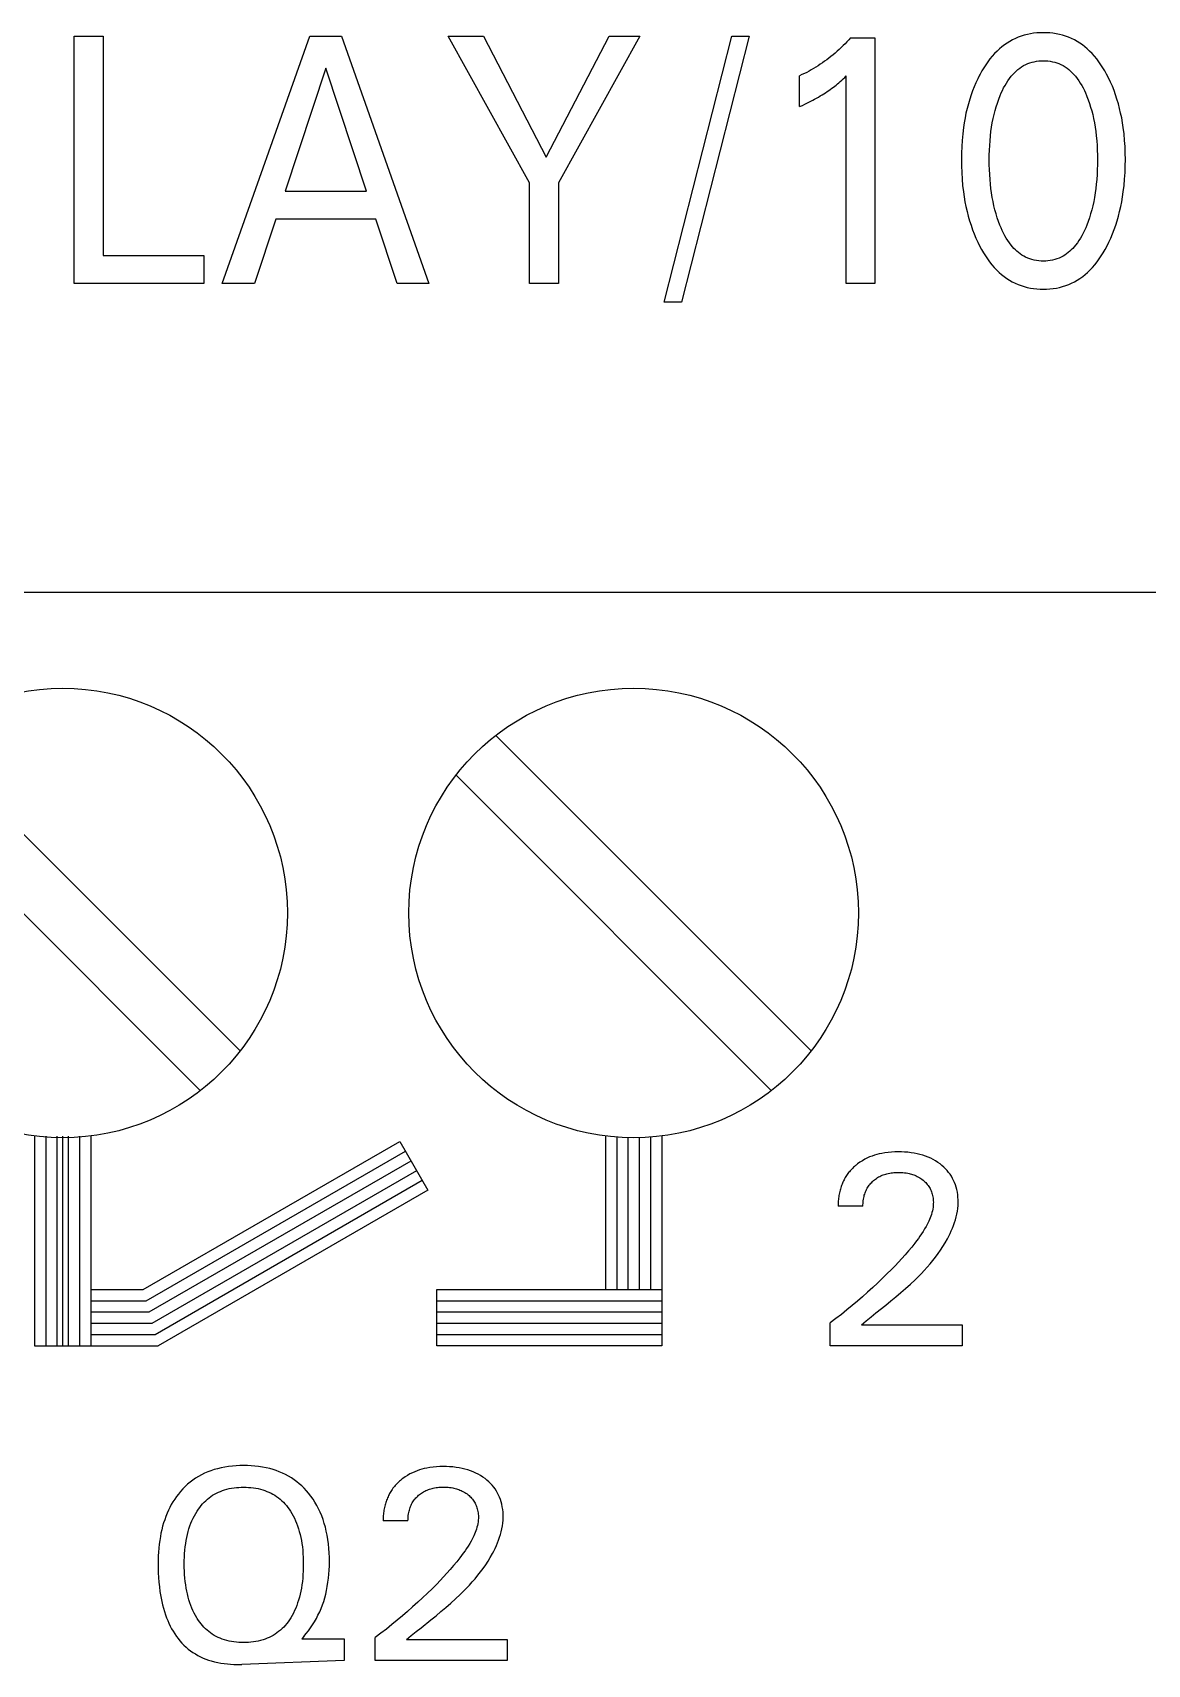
# Model space of a CAD drawing. Extents: x 0 to 420, y 0 to 297.
# Drawn here: x 162.12 to 172.04, y 165.14 to 179.66 of the extents above; entities that cross this region are included whole.
import ezdxf

# ---------------------------------------------------------------- set-up
doc = ezdxf.new("R2010")
doc.units = 0
doc.header["$LTSCALE"] = 23.1
doc.layers.add('10000_FRONT', color=7, linetype='CONTINUOUS')

msp = doc.modelspace()

# ---------------------------------------------------------------- linework, layer by layer
at = {"layer": '10000_FRONT', "color": 7, "linetype": 'CONTINUOUS'}
for p, q in [((162.491, 177.423), (162.491, 179.623)), ((162.491, 179.623), (162.75, 179.623)), ((162.75, 179.623), (162.75, 177.672)), ((163.809, 177.423), (164.586, 179.623)), ((164.586, 179.623), (164.87, 179.623)), ((164.87, 179.623), (165.646, 177.423)), ((166.542, 178.318), (165.817, 179.623)), ((165.817, 179.623), (166.133, 179.623)), ((166.133, 179.623), (166.69, 178.548)), ((166.69, 178.548), (167.25, 179.623)), ((167.524, 179.623), (166.801, 178.319)), ((167.25, 179.623), (167.524, 179.623)), ((167.741, 177.257), (168.343, 179.623)), ((168.496, 179.623), (167.894, 177.257)), ((168.343, 179.623), (168.496, 179.623)), ((169.382, 179.592), (169.365, 179.574)), ((169.398, 179.61), (169.382, 179.592)), ((169.398, 179.61), (169.613, 179.61)), ((169.613, 179.61), (169.613, 177.423)), ((170.838, 179.591), (170.814, 179.577)), ((170.864, 179.603), (170.838, 179.591)), ((170.889, 179.615), (170.864, 179.603)), ((170.916, 179.624), (170.889, 179.615)), ((170.943, 179.633), (170.916, 179.624)), ((170.971, 179.64), (170.943, 179.633)), ((170.999, 179.646), (170.971, 179.64)), ((171.027, 179.65), (170.999, 179.646)), ((171.056, 179.653), (171.027, 179.65)), ((171.085, 179.655), (171.056, 179.653)), ((171.113, 179.655), (171.085, 179.655)), ((171.142, 179.655), (171.113, 179.655)), ((171.171, 179.653), (171.142, 179.655)), ((171.199, 179.65), (171.171, 179.653)), ((171.228, 179.646), (171.199, 179.65)), ((171.256, 179.64), (171.228, 179.646)), ((171.284, 179.633), (171.256, 179.64)), ((171.311, 179.624), (171.284, 179.633)), ((171.338, 179.615), (171.311, 179.624)), ((171.364, 179.603), (171.338, 179.615)), ((171.389, 179.591), (171.364, 179.603)), ((171.413, 179.577), (171.389, 179.591)), ((169.223, 179.443), (169.205, 179.429)), ((169.242, 179.458), (169.223, 179.443)), ((169.26, 179.474), (169.242, 179.458)), ((169.278, 179.49), (169.26, 179.474)), ((169.296, 179.506), (169.278, 179.49)), ((169.314, 179.523), (169.296, 179.506)), ((169.331, 179.54), (169.314, 179.523)), ((169.349, 179.557), (169.331, 179.54)), ((169.365, 179.574), (169.349, 179.557)), ((170.658, 179.446), (170.638, 179.421)), ((170.68, 179.469), (170.658, 179.446)), ((170.702, 179.492), (170.68, 179.469)), ((170.723, 179.511), (170.702, 179.492)), ((170.744, 179.529), (170.723, 179.511)), ((170.767, 179.546), (170.744, 179.529)), ((170.79, 179.562), (170.767, 179.546)), ((170.814, 179.577), (170.79, 179.562)), ((171.437, 179.562), (171.413, 179.577)), ((171.46, 179.546), (171.437, 179.562)), ((171.483, 179.529), (171.46, 179.546)), ((171.504, 179.511), (171.483, 179.529)), ((171.525, 179.492), (171.504, 179.511)), ((171.547, 179.469), (171.525, 179.492)), ((171.569, 179.446), (171.547, 179.469)), ((171.589, 179.421), (171.569, 179.446)), ((164.729, 179.339), (164.367, 178.246)), ((165.093, 178.246), (164.729, 179.339)), ((169.008, 179.302), (168.987, 179.292)), ((169.029, 179.313), (169.008, 179.302)), ((169.049, 179.325), (169.029, 179.313)), ((169.069, 179.336), (169.049, 179.325)), ((169.089, 179.348), (169.069, 179.336)), ((169.109, 179.361), (169.089, 179.348)), ((169.128, 179.374), (169.109, 179.361)), ((169.148, 179.387), (169.128, 179.374)), ((169.167, 179.401), (169.148, 179.387)), ((169.186, 179.414), (169.167, 179.401)), ((169.205, 179.429), (169.186, 179.414)), ((170.567, 179.315), (170.551, 179.287)), ((170.583, 179.343), (170.567, 179.315)), ((170.601, 179.369), (170.583, 179.343)), ((170.619, 179.396), (170.601, 179.369)), ((170.638, 179.421), (170.619, 179.396)), ((170.842, 179.284), (170.856, 179.299)), ((170.856, 179.299), (170.871, 179.313)), ((170.871, 179.313), (170.887, 179.327)), ((170.887, 179.327), (170.903, 179.339)), ((170.903, 179.339), (170.92, 179.351)), ((170.92, 179.351), (170.938, 179.362)), ((170.938, 179.362), (170.956, 179.371)), ((170.956, 179.371), (170.975, 179.38)), ((170.975, 179.38), (170.993, 179.387)), ((170.993, 179.387), (171.013, 179.393)), ((171.013, 179.393), (171.032, 179.397)), ((171.032, 179.397), (171.052, 179.401)), ((171.052, 179.401), (171.073, 179.404)), ((171.073, 179.404), (171.093, 179.405)), ((171.093, 179.405), (171.113, 179.406)), ((171.113, 179.406), (171.134, 179.405)), ((171.134, 179.405), (171.154, 179.404)), ((171.154, 179.404), (171.174, 179.401)), ((171.174, 179.401), (171.194, 179.397)), ((171.194, 179.397), (171.214, 179.393)), ((171.214, 179.393), (171.233, 179.387)), ((171.233, 179.387), (171.252, 179.38)), ((171.252, 179.38), (171.27, 179.371)), ((171.27, 179.371), (171.289, 179.362)), ((171.289, 179.362), (171.306, 179.351)), ((171.306, 179.351), (171.324, 179.339)), ((171.324, 179.339), (171.34, 179.327)), ((171.34, 179.327), (171.356, 179.313)), ((171.356, 179.313), (171.371, 179.299)), ((171.371, 179.299), (171.385, 179.284)), ((171.608, 179.396), (171.589, 179.421)), ((171.626, 179.369), (171.608, 179.396)), ((171.643, 179.343), (171.626, 179.369)), ((171.66, 179.315), (171.643, 179.343)), ((171.675, 179.287), (171.66, 179.315)), ((168.966, 179.282), (168.945, 179.272)), ((168.945, 178.997), (168.945, 179.272)), ((168.987, 179.292), (168.966, 179.282)), ((169.204, 179.14), (169.218, 179.15)), ((169.218, 179.15), (169.232, 179.16)), ((169.232, 179.16), (169.245, 179.171)), ((169.245, 179.171), (169.257, 179.18)), ((169.257, 179.18), (169.269, 179.189)), ((169.269, 179.189), (169.281, 179.199)), ((169.281, 179.199), (169.294, 179.21)), ((169.294, 179.21), (169.306, 179.221)), ((169.306, 179.221), (169.319, 179.232)), ((169.319, 179.232), (169.332, 179.245)), ((169.332, 179.245), (169.346, 179.257)), ((169.346, 179.257), (169.359, 179.27)), ((169.359, 177.423), (169.359, 179.27)), ((170.498, 179.173), (170.483, 179.137)), ((170.513, 179.209), (170.498, 179.173)), ((170.529, 179.244), (170.513, 179.209)), ((170.546, 179.278), (170.529, 179.244)), ((170.551, 179.287), (170.546, 179.278)), ((170.749, 179.141), (170.76, 179.164)), ((170.76, 179.164), (170.772, 179.186)), ((170.772, 179.186), (170.784, 179.207)), ((170.784, 179.207), (170.798, 179.228)), ((170.798, 179.228), (170.812, 179.248)), ((170.812, 179.248), (170.828, 179.268)), ((170.828, 179.268), (170.842, 179.284)), ((171.385, 179.284), (171.399, 179.268)), ((171.399, 179.268), (171.414, 179.248)), ((171.414, 179.248), (171.429, 179.228)), ((171.429, 179.228), (171.442, 179.207)), ((171.442, 179.207), (171.455, 179.186)), ((171.455, 179.186), (171.467, 179.164)), ((171.467, 179.164), (171.478, 179.141)), ((171.694, 179.252), (171.675, 179.287)), ((171.711, 179.215), (171.694, 179.252)), ((171.727, 179.178), (171.711, 179.215)), ((171.742, 179.141), (171.727, 179.178)), ((168.945, 178.997), (168.969, 179.008)), ((168.969, 179.008), (168.992, 179.019)), ((168.992, 179.019), (169.015, 179.031)), ((169.015, 179.031), (169.038, 179.042)), ((169.038, 179.042), (169.061, 179.054)), ((169.061, 179.054), (169.078, 179.063)), ((169.078, 179.063), (169.095, 179.072)), ((169.095, 179.072), (169.112, 179.082)), ((169.112, 179.082), (169.129, 179.092)), ((169.129, 179.092), (169.145, 179.102)), ((169.145, 179.102), (169.161, 179.112)), ((169.161, 179.112), (169.176, 179.121)), ((169.176, 179.121), (169.19, 179.131)), ((169.19, 179.131), (169.204, 179.14)), ((170.446, 179.023), (170.435, 178.981)), ((170.458, 179.064), (170.446, 179.023)), ((170.47, 179.101), (170.458, 179.064)), ((170.483, 179.137), (170.47, 179.101)), ((170.693, 178.996), (170.704, 179.029)), ((170.704, 179.029), (170.716, 179.063)), ((170.716, 179.063), (170.728, 179.096)), ((170.728, 179.096), (170.738, 179.119)), ((170.738, 179.119), (170.749, 179.141)), ((171.478, 179.141), (171.488, 179.119)), ((171.488, 179.119), (171.498, 179.096)), ((171.498, 179.096), (171.501, 179.088)), ((171.501, 179.088), (171.513, 179.057)), ((171.513, 179.057), (171.524, 179.025)), ((171.524, 179.025), (171.534, 178.993)), ((171.756, 179.103), (171.742, 179.141)), ((171.768, 179.064), (171.756, 179.103)), ((171.781, 179.023), (171.768, 179.064)), ((171.792, 178.981), (171.781, 179.023)), ((170.417, 178.896), (170.409, 178.854)), ((170.425, 178.939), (170.417, 178.896)), ((170.435, 178.981), (170.425, 178.939)), ((170.659, 178.852), (170.666, 178.89)), ((170.666, 178.89), (170.675, 178.927)), ((170.675, 178.927), (170.684, 178.962)), ((170.684, 178.962), (170.693, 178.996)), ((171.534, 178.993), (171.544, 178.96)), ((171.544, 178.96), (171.552, 178.927)), ((171.552, 178.927), (171.56, 178.89)), ((171.56, 178.89), (171.568, 178.852)), ((171.801, 178.939), (171.792, 178.981)), ((171.81, 178.896), (171.801, 178.939)), ((171.818, 178.854), (171.81, 178.896)), ((170.396, 178.754), (170.39, 178.697)), ((170.402, 178.811), (170.396, 178.754)), ((170.409, 178.854), (170.402, 178.811)), ((170.639, 178.694), (170.643, 178.737)), ((170.643, 178.737), (170.647, 178.775)), ((170.647, 178.775), (170.653, 178.814)), ((170.653, 178.814), (170.659, 178.852)), ((171.568, 178.852), (171.574, 178.814)), ((171.574, 178.814), (171.579, 178.775)), ((171.579, 178.775), (171.584, 178.737)), ((171.584, 178.737), (171.588, 178.694)), ((171.824, 178.811), (171.818, 178.854)), ((171.831, 178.754), (171.824, 178.811)), ((171.836, 178.697), (171.831, 178.754)), ((170.385, 178.584), (170.384, 178.527)), ((170.387, 178.641), (170.385, 178.584)), ((170.39, 178.697), (170.387, 178.641)), ((170.632, 178.566), (170.634, 178.609)), ((170.634, 178.609), (170.636, 178.652)), ((170.636, 178.652), (170.639, 178.694)), ((171.588, 178.694), (171.591, 178.652)), ((171.591, 178.652), (171.593, 178.609)), ((171.593, 178.609), (171.594, 178.566)), ((171.84, 178.641), (171.836, 178.697)), ((171.842, 178.584), (171.84, 178.641)), ((171.843, 178.527), (171.842, 178.584)), ((170.384, 178.527), (170.385, 178.469)), ((170.385, 178.469), (170.387, 178.411)), ((170.632, 178.523), (170.632, 178.566)), ((170.632, 178.48), (170.632, 178.523)), ((170.634, 178.437), (170.632, 178.48)), ((170.636, 178.393), (170.634, 178.437)), ((171.593, 178.437), (171.591, 178.393)), ((171.594, 178.48), (171.593, 178.437)), ((171.594, 178.566), (171.595, 178.523)), ((171.595, 178.523), (171.594, 178.48)), ((171.84, 178.411), (171.842, 178.469)), ((171.842, 178.469), (171.843, 178.527)), ((166.542, 177.423), (166.542, 178.318)), ((166.801, 178.319), (166.801, 177.423)), ((170.387, 178.411), (170.39, 178.353)), ((170.39, 178.353), (170.395, 178.295)), ((170.395, 178.295), (170.402, 178.238)), ((170.639, 178.35), (170.636, 178.393)), ((170.643, 178.307), (170.639, 178.35)), ((170.647, 178.268), (170.643, 178.307)), ((171.584, 178.307), (171.58, 178.268)), ((171.588, 178.35), (171.584, 178.307)), ((171.591, 178.393), (171.588, 178.35)), ((171.824, 178.238), (171.831, 178.296)), ((171.831, 178.296), (171.836, 178.353)), ((171.836, 178.353), (171.84, 178.411)), ((164.367, 178.246), (165.093, 178.246)), ((170.402, 178.238), (170.409, 178.194)), ((170.409, 178.194), (170.416, 178.151)), ((170.416, 178.151), (170.425, 178.108)), ((170.652, 178.229), (170.647, 178.268)), ((170.659, 178.19), (170.652, 178.229)), ((170.666, 178.152), (170.659, 178.19)), ((170.674, 178.113), (170.666, 178.152)), ((171.561, 178.152), (171.552, 178.113)), ((171.568, 178.19), (171.561, 178.152)), ((171.574, 178.229), (171.568, 178.19)), ((171.58, 178.268), (171.574, 178.229)), ((171.802, 178.108), (171.811, 178.151)), ((171.811, 178.151), (171.818, 178.195)), ((171.818, 178.195), (171.824, 178.238)), ((164.284, 177.996), (164.096, 177.423)), ((165.175, 177.996), (164.284, 177.996)), ((165.365, 177.423), (165.175, 177.996)), ((170.425, 178.108), (170.434, 178.065)), ((170.434, 178.065), (170.445, 178.022)), ((170.445, 178.022), (170.457, 177.98)), ((170.683, 178.078), (170.674, 178.113)), ((170.692, 178.044), (170.683, 178.078)), ((170.703, 178.009), (170.692, 178.044)), ((170.714, 177.976), (170.703, 178.009)), ((171.524, 178.009), (171.512, 177.976)), ((171.534, 178.044), (171.524, 178.009)), ((171.544, 178.078), (171.534, 178.044)), ((171.552, 178.113), (171.544, 178.078)), ((171.769, 177.981), (171.782, 178.023)), ((171.782, 178.023), (171.792, 178.065)), ((171.792, 178.065), (171.802, 178.108)), ((170.457, 177.98), (170.47, 177.941)), ((170.47, 177.941), (170.483, 177.902)), ((170.483, 177.902), (170.498, 177.864)), ((170.498, 177.864), (170.513, 177.827)), ((170.727, 177.942), (170.714, 177.976)), ((170.737, 177.918), (170.727, 177.942)), ((170.747, 177.895), (170.737, 177.918)), ((170.758, 177.872), (170.747, 177.895)), ((170.77, 177.849), (170.758, 177.872)), ((170.783, 177.827), (170.77, 177.849)), ((171.456, 177.849), (171.444, 177.827)), ((171.468, 177.872), (171.456, 177.849)), ((171.479, 177.895), (171.468, 177.872)), ((171.49, 177.918), (171.479, 177.895)), ((171.499, 177.942), (171.49, 177.918)), ((171.512, 177.976), (171.499, 177.942)), ((171.713, 177.827), (171.729, 177.865)), ((171.729, 177.865), (171.744, 177.903)), ((171.744, 177.903), (171.757, 177.942)), ((171.757, 177.942), (171.769, 177.981)), ((170.513, 177.827), (170.531, 177.79)), ((170.531, 177.79), (170.549, 177.753)), ((170.549, 177.753), (170.564, 177.725)), ((170.564, 177.725), (170.581, 177.696)), ((170.796, 177.806), (170.783, 177.827)), ((170.811, 177.785), (170.796, 177.806)), ((170.827, 177.764), (170.811, 177.785)), ((170.839, 177.75), (170.827, 177.764)), ((170.851, 177.736), (170.839, 177.75)), ((170.865, 177.723), (170.851, 177.736)), ((170.878, 177.71), (170.865, 177.723)), ((170.893, 177.698), (170.878, 177.71)), ((170.908, 177.687), (170.893, 177.698)), ((171.334, 177.698), (171.319, 177.687)), ((171.348, 177.71), (171.334, 177.698)), ((171.362, 177.723), (171.348, 177.71)), ((171.375, 177.736), (171.362, 177.723)), ((171.388, 177.75), (171.375, 177.736)), ((171.4, 177.764), (171.388, 177.75)), ((171.416, 177.785), (171.4, 177.764)), ((171.43, 177.806), (171.416, 177.785)), ((171.444, 177.827), (171.43, 177.806)), ((171.646, 177.696), (171.662, 177.725)), ((171.662, 177.725), (171.678, 177.753)), ((171.678, 177.753), (171.696, 177.79)), ((171.696, 177.79), (171.713, 177.827)), ((162.75, 177.672), (163.643, 177.672)), ((163.643, 177.672), (163.643, 177.423)), ((170.581, 177.696), (170.598, 177.669)), ((170.598, 177.669), (170.616, 177.642)), ((170.616, 177.642), (170.635, 177.615)), ((170.635, 177.615), (170.656, 177.59)), ((170.656, 177.59), (170.677, 177.565)), ((170.677, 177.565), (170.7, 177.542)), ((170.923, 177.676), (170.908, 177.687)), ((170.939, 177.667), (170.923, 177.676)), ((170.955, 177.658), (170.939, 177.667)), ((170.974, 177.649), (170.955, 177.658)), ((170.993, 177.642), (170.974, 177.649)), ((171.012, 177.636), (170.993, 177.642)), ((171.032, 177.631), (171.012, 177.636)), ((171.052, 177.627), (171.032, 177.631)), ((171.072, 177.624), (171.052, 177.627)), ((171.093, 177.623), (171.072, 177.624)), ((171.113, 177.622), (171.093, 177.623)), ((171.134, 177.623), (171.113, 177.622)), ((171.154, 177.624), (171.134, 177.623)), ((171.175, 177.627), (171.154, 177.624)), ((171.195, 177.631), (171.175, 177.627)), ((171.214, 177.636), (171.195, 177.631)), ((171.234, 177.642), (171.214, 177.636)), ((171.253, 177.649), (171.234, 177.642)), ((171.271, 177.658), (171.253, 177.649)), ((171.288, 177.667), (171.271, 177.658)), ((171.304, 177.676), (171.288, 177.667)), ((171.319, 177.687), (171.304, 177.676)), ((171.528, 177.542), (171.55, 177.565)), ((171.55, 177.565), (171.571, 177.59)), ((171.571, 177.59), (171.592, 177.615)), ((171.592, 177.615), (171.611, 177.642)), ((171.611, 177.642), (171.629, 177.669)), ((171.629, 177.669), (171.646, 177.696)), ((163.643, 177.423), (162.491, 177.423)), ((164.096, 177.423), (163.809, 177.423)), ((165.646, 177.423), (165.365, 177.423)), ((166.801, 177.423), (166.542, 177.423)), ((169.613, 177.423), (169.359, 177.423)), ((170.7, 177.542), (170.72, 177.522)), ((170.72, 177.522), (170.742, 177.504)), ((170.742, 177.504), (170.765, 177.486)), ((170.765, 177.486), (170.788, 177.469)), ((170.788, 177.469), (170.812, 177.454)), ((170.812, 177.454), (170.836, 177.439)), ((170.836, 177.439), (170.862, 177.427)), ((170.862, 177.427), (170.888, 177.415)), ((170.888, 177.415), (170.915, 177.405)), ((171.312, 177.405), (171.339, 177.415)), ((171.339, 177.415), (171.365, 177.427)), ((171.365, 177.427), (171.391, 177.439)), ((171.391, 177.439), (171.415, 177.454)), ((171.415, 177.454), (171.439, 177.469)), ((171.439, 177.469), (171.463, 177.486)), ((171.463, 177.486), (171.485, 177.503)), ((171.485, 177.503), (171.507, 177.522)), ((171.507, 177.522), (171.528, 177.542)), ((170.915, 177.405), (170.942, 177.396)), ((170.942, 177.396), (170.97, 177.389)), ((170.97, 177.389), (170.998, 177.383)), ((170.998, 177.383), (171.027, 177.378)), ((171.027, 177.378), (171.055, 177.375)), ((171.055, 177.375), (171.084, 177.373)), ((171.084, 177.373), (171.113, 177.373)), ((171.113, 177.373), (171.142, 177.373)), ((171.142, 177.373), (171.171, 177.375)), ((171.171, 177.375), (171.2, 177.378)), ((171.2, 177.378), (171.229, 177.383)), ((171.229, 177.383), (171.257, 177.389)), ((171.257, 177.389), (171.285, 177.396)), ((171.285, 177.396), (171.312, 177.405)), ((167.894, 177.257), (167.741, 177.257)), ((207.298, 174.673), (137.798, 174.673)), ((163.967, 170.597), (161.162, 173.402)), ((169.047, 170.597), (166.242, 173.402)), ((160.809, 173.048), (163.613, 170.244)), ((165.889, 173.048), (168.693, 170.244)), ((162.138, 169.838), (162.138, 167.973)), ((162.238, 169.838), (162.238, 167.973)), ((162.338, 169.838), (162.338, 167.973)), ((162.388, 169.838), (162.388, 167.973)), ((162.438, 169.838), (162.438, 167.973)), ((162.538, 169.838), (162.538, 167.973)), ((162.638, 169.838), (162.638, 167.973)), ((163.104, 168.473), (165.388, 169.791)), ((165.388, 169.791), (165.638, 169.358)), ((167.218, 169.838), (167.218, 168.473)), ((167.318, 169.826), (167.318, 168.473)), ((167.418, 169.826), (167.418, 168.473)), ((167.518, 169.826), (167.518, 168.473)), ((167.618, 169.826), (167.618, 168.473)), ((167.718, 169.838), (167.718, 167.973)), ((163.13, 168.373), (165.438, 169.705)), ((163.157, 168.273), (165.488, 169.618)), ((169.433, 169.568), (169.425, 169.561)), ((169.442, 169.575), (169.433, 169.568)), ((169.448, 169.58), (169.442, 169.575)), ((169.455, 169.586), (169.448, 169.58)), ((169.461, 169.591), (169.455, 169.586)), ((169.482, 169.606), (169.461, 169.591)), ((169.503, 169.619), (169.482, 169.606)), ((169.525, 169.632), (169.503, 169.619)), ((169.548, 169.643), (169.525, 169.632)), ((169.568, 169.652), (169.548, 169.643)), ((169.589, 169.66), (169.568, 169.652)), ((169.61, 169.668), (169.589, 169.66)), ((169.631, 169.674), (169.61, 169.668)), ((169.653, 169.68), (169.631, 169.674)), ((169.675, 169.684), (169.653, 169.68)), ((169.704, 169.689), (169.675, 169.684)), ((169.733, 169.693), (169.704, 169.689)), ((169.762, 169.696), (169.733, 169.693)), ((169.792, 169.697), (169.762, 169.696)), ((169.821, 169.698), (169.792, 169.697)), ((169.85, 169.698), (169.821, 169.698)), ((169.879, 169.696), (169.85, 169.698)), ((169.907, 169.694), (169.879, 169.696)), ((169.936, 169.69), (169.907, 169.694)), ((169.964, 169.686), (169.936, 169.69)), ((169.99, 169.681), (169.964, 169.686)), ((170.015, 169.675), (169.99, 169.681)), ((170.04, 169.668), (170.015, 169.675)), ((170.064, 169.659), (170.04, 169.668)), ((170.088, 169.65), (170.064, 169.659)), ((170.111, 169.64), (170.088, 169.65)), ((170.132, 169.629), (170.111, 169.64)), ((170.153, 169.617), (170.132, 169.629)), ((170.174, 169.604), (170.153, 169.617)), ((170.194, 169.59), (170.174, 169.604)), ((170.21, 169.576), (170.194, 169.59)), ((170.227, 169.562), (170.21, 169.576)), ((163.184, 168.173), (165.538, 169.532)), ((163.211, 168.073), (165.588, 169.445)), ((169.33, 169.429), (169.326, 169.419)), ((169.335, 169.439), (169.33, 169.429)), ((169.34, 169.449), (169.335, 169.439)), ((169.345, 169.458), (169.34, 169.449)), ((169.35, 169.468), (169.345, 169.458)), ((169.356, 169.477), (169.35, 169.468)), ((169.362, 169.486), (169.356, 169.477)), ((169.368, 169.495), (169.362, 169.486)), ((169.374, 169.504), (169.368, 169.495)), ((169.381, 169.513), (169.374, 169.504)), ((169.388, 169.521), (169.381, 169.513)), ((169.395, 169.529), (169.388, 169.521)), ((169.402, 169.537), (169.395, 169.529)), ((169.41, 169.545), (169.402, 169.537)), ((169.418, 169.553), (169.41, 169.545)), ((169.425, 169.561), (169.418, 169.553)), ((169.579, 169.418), (169.586, 169.426)), ((169.586, 169.426), (169.594, 169.434)), ((169.594, 169.434), (169.602, 169.442)), ((169.602, 169.442), (169.611, 169.449)), ((169.611, 169.449), (169.62, 169.456)), ((169.62, 169.456), (169.629, 169.462)), ((169.629, 169.462), (169.638, 169.468)), ((169.638, 169.468), (169.648, 169.474)), ((169.648, 169.474), (169.658, 169.479)), ((169.658, 169.479), (169.668, 169.484)), ((169.668, 169.484), (169.678, 169.489)), ((169.678, 169.489), (169.689, 169.493)), ((169.689, 169.493), (169.7, 169.497)), ((169.7, 169.497), (169.711, 169.5)), ((169.711, 169.5), (169.722, 169.503)), ((169.722, 169.503), (169.733, 169.506)), ((169.733, 169.506), (169.746, 169.508)), ((169.746, 169.508), (169.758, 169.51)), ((169.758, 169.51), (169.771, 169.512)), ((169.771, 169.512), (169.783, 169.513)), ((169.783, 169.513), (169.796, 169.514)), ((169.796, 169.514), (169.809, 169.515)), ((169.809, 169.515), (169.821, 169.515)), ((169.821, 169.515), (169.836, 169.515)), ((169.836, 169.515), (169.85, 169.514)), ((169.85, 169.514), (169.864, 169.513)), ((169.864, 169.513), (169.879, 169.512)), ((169.879, 169.512), (169.893, 169.51)), ((169.893, 169.51), (169.907, 169.507)), ((169.907, 169.507), (169.918, 169.505)), ((169.918, 169.505), (169.929, 169.502)), ((169.929, 169.502), (169.939, 169.499)), ((169.939, 169.499), (169.95, 169.496)), ((169.95, 169.496), (169.96, 169.493)), ((169.96, 169.493), (169.971, 169.489)), ((169.971, 169.489), (169.981, 169.484)), ((169.981, 169.484), (169.992, 169.479)), ((169.992, 169.479), (170.003, 169.473)), ((170.003, 169.473), (170.013, 169.467)), ((170.013, 169.467), (170.023, 169.461)), ((170.023, 169.461), (170.033, 169.454)), ((170.033, 169.454), (170.043, 169.446)), ((170.043, 169.446), (170.051, 169.439)), ((170.051, 169.439), (170.059, 169.432)), ((170.059, 169.432), (170.067, 169.424)), ((170.067, 169.424), (170.074, 169.416)), ((170.242, 169.547), (170.227, 169.562)), ((170.257, 169.532), (170.242, 169.547)), ((170.27, 169.515), (170.257, 169.532)), ((170.283, 169.498), (170.27, 169.515)), ((170.295, 169.48), (170.283, 169.498)), ((170.305, 169.462), (170.295, 169.48)), ((170.315, 169.443), (170.305, 169.462)), ((170.323, 169.424), (170.315, 169.443)), ((170.331, 169.404), (170.323, 169.424)), ((165.638, 169.358), (163.238, 167.973)), ((169.291, 169.285), (169.29, 169.273)), ((169.293, 169.297), (169.291, 169.285)), ((169.295, 169.309), (169.293, 169.297)), ((169.297, 169.321), (169.295, 169.309)), ((169.299, 169.333), (169.297, 169.321)), ((169.302, 169.345), (169.299, 169.333)), ((169.305, 169.357), (169.302, 169.345)), ((169.308, 169.367), (169.305, 169.357)), ((169.311, 169.378), (169.308, 169.367)), ((169.314, 169.388), (169.311, 169.378)), ((169.318, 169.399), (169.314, 169.388)), ((169.322, 169.409), (169.318, 169.399)), ((169.326, 169.419), (169.322, 169.409)), ((169.513, 169.276), (169.515, 169.288)), ((169.515, 169.288), (169.518, 169.3)), ((169.518, 169.3), (169.52, 169.311)), ((169.52, 169.311), (169.524, 169.322)), ((169.524, 169.322), (169.527, 169.333)), ((169.527, 169.333), (169.531, 169.343)), ((169.531, 169.343), (169.536, 169.354)), ((169.536, 169.354), (169.541, 169.364)), ((169.541, 169.364), (169.546, 169.374)), ((169.546, 169.374), (169.552, 169.383)), ((169.552, 169.383), (169.558, 169.392)), ((169.558, 169.392), (169.565, 169.401)), ((169.565, 169.401), (169.571, 169.41)), ((169.571, 169.41), (169.579, 169.418)), ((170.074, 169.416), (170.081, 169.408)), ((170.081, 169.408), (170.088, 169.399)), ((170.088, 169.399), (170.094, 169.39)), ((170.094, 169.39), (170.099, 169.381)), ((170.099, 169.381), (170.105, 169.372)), ((170.105, 169.372), (170.109, 169.362)), ((170.109, 169.362), (170.114, 169.352)), ((170.114, 169.352), (170.118, 169.342)), ((170.118, 169.342), (170.121, 169.331)), ((170.121, 169.331), (170.124, 169.321)), ((170.124, 169.321), (170.127, 169.309)), ((170.127, 169.309), (170.13, 169.297)), ((170.13, 169.297), (170.132, 169.286)), ((170.132, 169.286), (170.133, 169.274)), ((170.337, 169.384), (170.331, 169.404)), ((170.343, 169.362), (170.337, 169.384)), ((170.348, 169.339), (170.343, 169.362)), ((170.351, 169.316), (170.348, 169.339)), ((170.353, 169.293), (170.351, 169.316)), ((170.355, 169.27), (170.353, 169.293)), ((169.288, 169.237), (169.287, 169.226)), ((169.287, 169.226), (169.287, 169.214)), ((169.508, 169.214), (169.287, 169.214)), ((169.289, 169.261), (169.288, 169.249)), ((169.288, 169.249), (169.288, 169.237)), ((169.29, 169.273), (169.289, 169.261)), ((169.508, 169.226), (169.509, 169.238)), ((169.508, 169.214), (169.508, 169.226)), ((169.509, 169.251), (169.511, 169.263)), ((169.509, 169.238), (169.509, 169.251)), ((169.511, 169.263), (169.513, 169.276)), ((170.117, 169.141), (170.112, 169.126)), ((170.122, 169.157), (170.117, 169.141)), ((170.126, 169.173), (170.122, 169.157)), ((170.129, 169.189), (170.126, 169.173)), ((170.132, 169.205), (170.129, 169.189)), ((170.134, 169.221), (170.132, 169.205)), ((170.133, 169.274), (170.134, 169.262)), ((170.134, 169.262), (170.135, 169.25)), ((170.135, 169.25), (170.134, 169.238)), ((170.134, 169.238), (170.134, 169.221)), ((170.337, 169.118), (170.343, 169.144)), ((170.343, 169.144), (170.348, 169.17)), ((170.348, 169.17), (170.352, 169.195)), ((170.352, 169.195), (170.354, 169.221)), ((170.354, 169.221), (170.355, 169.247)), ((170.355, 169.247), (170.355, 169.27)), ((170.044, 168.99), (170.03, 168.968)), ((170.057, 169.012), (170.044, 168.99)), ((170.07, 169.034), (170.057, 169.012)), ((170.082, 169.057), (170.07, 169.034)), ((170.093, 169.08), (170.082, 169.057)), ((170.1, 169.095), (170.093, 169.08)), ((170.106, 169.11), (170.1, 169.095)), ((170.112, 169.126), (170.106, 169.11)), ((170.283, 168.97), (170.294, 168.994)), ((170.294, 168.994), (170.305, 169.018)), ((170.305, 169.018), (170.314, 169.043)), ((170.314, 169.043), (170.323, 169.068)), ((170.323, 169.068), (170.331, 169.093)), ((170.331, 169.093), (170.337, 169.118)), ((169.942, 168.85), (169.914, 168.816)), ((169.97, 168.885), (169.942, 168.85)), ((169.985, 168.905), (169.97, 168.885)), ((170.001, 168.926), (169.985, 168.905)), ((170.015, 168.947), (170.001, 168.926)), ((170.03, 168.968), (170.015, 168.947)), ((170.199, 168.823), (170.22, 168.856)), ((170.22, 168.856), (170.24, 168.889)), ((170.24, 168.889), (170.259, 168.923)), ((170.259, 168.923), (170.272, 168.946)), ((170.272, 168.946), (170.283, 168.97)), ((169.825, 168.716), (169.794, 168.684)), ((169.855, 168.749), (169.825, 168.716)), ((169.885, 168.782), (169.855, 168.749)), ((169.914, 168.816), (169.885, 168.782)), ((170.08, 168.671), (170.106, 168.7)), ((170.106, 168.7), (170.13, 168.73)), ((170.13, 168.73), (170.154, 168.76)), ((170.154, 168.76), (170.177, 168.792)), ((170.177, 168.792), (170.199, 168.823)), ((169.68, 168.57), (169.638, 168.529)), ((169.722, 168.611), (169.68, 168.57)), ((169.763, 168.652), (169.722, 168.611)), ((169.794, 168.684), (169.763, 168.652)), ((169.931, 168.521), (169.973, 168.56)), ((169.973, 168.56), (170, 168.587)), ((170, 168.587), (170.028, 168.615)), ((170.028, 168.615), (170.054, 168.643)), ((170.054, 168.643), (170.08, 168.671)), ((162.638, 168.473), (163.104, 168.473)), ((165.718, 167.973), (165.718, 168.473)), ((165.718, 168.473), (167.718, 168.473)), ((169.505, 168.409), (169.459, 168.37)), ((169.55, 168.449), (169.505, 168.409)), ((169.595, 168.49), (169.55, 168.449)), ((169.638, 168.529), (169.595, 168.49)), ((169.757, 168.371), (169.801, 168.408)), ((169.801, 168.408), (169.845, 168.445)), ((169.845, 168.445), (169.888, 168.482)), ((169.888, 168.482), (169.931, 168.521)), ((162.638, 168.373), (163.13, 168.373)), ((162.638, 168.273), (163.157, 168.273)), ((165.718, 168.373), (167.718, 168.373)), ((165.718, 168.273), (167.718, 168.273)), ((169.365, 168.291), (169.316, 168.252)), ((169.413, 168.331), (169.365, 168.291)), ((169.459, 168.37), (169.413, 168.331)), ((169.581, 168.229), (169.624, 168.264)), ((169.624, 168.264), (169.713, 168.335)), ((169.713, 168.335), (169.757, 168.371)), ((162.638, 168.173), (163.184, 168.173)), ((165.718, 168.173), (167.718, 168.173)), ((169.267, 168.214), (169.218, 168.176)), ((169.218, 167.973), (169.218, 168.176)), ((169.316, 168.252), (169.267, 168.214)), ((169.495, 168.158), (169.537, 168.194)), ((169.495, 168.158), (170.39, 168.158)), ((169.537, 168.194), (169.581, 168.229)), ((170.39, 168.158), (170.39, 167.973)), ((162.138, 167.973), (163.238, 167.973)), ((162.638, 168.073), (163.211, 168.073)), ((165.718, 168.073), (167.718, 168.073)), ((167.718, 167.973), (165.718, 167.973)), ((170.39, 167.973), (169.218, 167.973)), ((163.597, 166.81), (163.571, 166.794)), ((163.624, 166.824), (163.597, 166.81)), ((163.651, 166.838), (163.624, 166.824)), ((163.679, 166.85), (163.651, 166.838)), ((163.707, 166.86), (163.679, 166.85)), ((163.736, 166.87), (163.707, 166.86)), ((163.765, 166.878), (163.736, 166.87)), ((163.798, 166.886), (163.765, 166.878)), ((163.831, 166.893), (163.798, 166.886)), ((163.864, 166.898), (163.831, 166.893)), ((163.898, 166.902), (163.864, 166.898)), ((163.931, 166.904), (163.898, 166.902)), ((163.965, 166.906), (163.931, 166.904)), ((163.999, 166.906), (163.965, 166.906)), ((164.033, 166.906), (163.999, 166.906)), ((164.066, 166.904), (164.033, 166.906)), ((164.099, 166.902), (164.066, 166.904)), ((164.132, 166.898), (164.099, 166.902)), ((164.165, 166.893), (164.132, 166.898)), ((164.198, 166.887), (164.165, 166.893)), ((164.231, 166.879), (164.198, 166.887)), ((164.26, 166.871), (164.231, 166.879)), ((164.288, 166.862), (164.26, 166.871)), ((164.316, 166.851), (164.288, 166.862)), ((164.344, 166.84), (164.316, 166.851)), ((164.371, 166.827), (164.344, 166.84)), ((164.397, 166.813), (164.371, 166.827)), ((164.423, 166.797), (164.397, 166.813)), ((165.456, 166.819), (165.435, 166.806)), ((165.478, 166.832), (165.456, 166.819)), ((165.501, 166.843), (165.478, 166.832)), ((165.521, 166.852), (165.501, 166.843)), ((165.542, 166.86), (165.521, 166.852)), ((165.563, 166.868), (165.542, 166.86)), ((165.584, 166.874), (165.563, 166.868)), ((165.605, 166.88), (165.584, 166.874)), ((165.627, 166.884), (165.605, 166.88)), ((165.656, 166.889), (165.627, 166.884)), ((165.685, 166.893), (165.656, 166.889)), ((165.715, 166.896), (165.685, 166.893)), ((165.744, 166.897), (165.715, 166.896)), ((165.774, 166.898), (165.744, 166.897)), ((165.803, 166.898), (165.774, 166.898)), ((165.831, 166.896), (165.803, 166.898)), ((165.86, 166.894), (165.831, 166.896)), ((165.888, 166.89), (165.86, 166.894)), ((165.917, 166.886), (165.888, 166.89)), ((165.942, 166.881), (165.917, 166.886)), ((165.967, 166.875), (165.942, 166.881)), ((165.992, 166.868), (165.967, 166.875)), ((166.017, 166.859), (165.992, 166.868)), ((166.041, 166.85), (166.017, 166.859)), ((166.063, 166.84), (166.041, 166.85)), ((166.085, 166.829), (166.063, 166.84)), ((166.106, 166.817), (166.085, 166.829)), ((166.126, 166.804), (166.106, 166.817)), ((163.437, 166.676), (163.418, 166.653)), ((163.457, 166.698), (163.437, 166.676)), ((163.478, 166.72), (163.457, 166.698)), ((163.5, 166.74), (163.478, 166.72)), ((163.523, 166.759), (163.5, 166.74)), ((163.547, 166.777), (163.523, 166.759)), ((163.571, 166.794), (163.547, 166.777)), ((163.757, 166.661), (163.775, 166.669)), ((163.775, 166.669), (163.793, 166.677)), ((163.793, 166.677), (163.811, 166.684)), ((163.811, 166.684), (163.829, 166.69)), ((163.829, 166.69), (163.85, 166.696)), ((163.85, 166.696), (163.871, 166.701)), ((163.871, 166.701), (163.892, 166.705)), ((163.892, 166.705), (163.913, 166.708)), ((163.913, 166.708), (163.935, 166.711)), ((163.935, 166.711), (163.956, 166.712)), ((163.956, 166.712), (163.977, 166.713)), ((163.977, 166.713), (163.999, 166.714)), ((163.999, 166.714), (164.021, 166.713)), ((164.021, 166.713), (164.042, 166.712)), ((164.042, 166.712), (164.064, 166.711)), ((164.064, 166.711), (164.085, 166.708)), ((164.085, 166.708), (164.107, 166.705)), ((164.107, 166.705), (164.128, 166.701)), ((164.128, 166.701), (164.149, 166.696)), ((164.149, 166.696), (164.169, 166.69)), ((164.169, 166.69), (164.188, 166.684)), ((164.188, 166.684), (164.206, 166.677)), ((164.206, 166.677), (164.224, 166.669)), ((164.224, 166.669), (164.242, 166.661)), ((164.448, 166.781), (164.423, 166.797)), ((164.471, 166.763), (164.448, 166.781)), ((164.494, 166.745), (164.471, 166.763)), ((164.516, 166.725), (164.494, 166.745)), ((164.537, 166.704), (164.516, 166.725)), ((164.557, 166.683), (164.537, 166.704)), ((164.576, 166.661), (164.557, 166.683)), ((165.303, 166.668), (165.297, 166.658)), ((165.309, 166.677), (165.303, 166.668)), ((165.314, 166.686), (165.309, 166.677)), ((165.321, 166.695), (165.314, 166.686)), ((165.327, 166.704), (165.321, 166.695)), ((165.334, 166.713), (165.327, 166.704)), ((165.341, 166.721), (165.334, 166.713)), ((165.348, 166.729), (165.341, 166.721)), ((165.355, 166.737), (165.348, 166.729)), ((165.362, 166.745), (165.355, 166.737)), ((165.37, 166.753), (165.362, 166.745)), ((165.378, 166.761), (165.37, 166.753)), ((165.386, 166.768), (165.378, 166.761)), ((165.394, 166.775), (165.386, 166.768)), ((165.401, 166.78), (165.394, 166.775)), ((165.407, 166.786), (165.401, 166.78)), ((165.414, 166.791), (165.407, 166.786)), ((165.435, 166.806), (165.414, 166.791)), ((165.581, 166.662), (165.591, 166.668)), ((165.591, 166.668), (165.6, 166.674)), ((165.6, 166.674), (165.61, 166.679)), ((165.61, 166.679), (165.62, 166.684)), ((165.62, 166.684), (165.631, 166.689)), ((165.631, 166.689), (165.642, 166.693)), ((165.642, 166.693), (165.653, 166.697)), ((165.653, 166.697), (165.664, 166.7)), ((165.664, 166.7), (165.675, 166.703)), ((165.675, 166.703), (165.686, 166.706)), ((165.686, 166.706), (165.698, 166.708)), ((165.698, 166.708), (165.711, 166.71)), ((165.711, 166.71), (165.723, 166.712)), ((165.723, 166.712), (165.736, 166.713)), ((165.736, 166.713), (165.748, 166.714)), ((165.748, 166.714), (165.761, 166.715)), ((165.761, 166.715), (165.774, 166.715)), ((165.774, 166.715), (165.788, 166.715)), ((165.788, 166.715), (165.802, 166.714)), ((165.802, 166.714), (165.817, 166.713)), ((165.817, 166.713), (165.831, 166.712)), ((165.831, 166.712), (165.845, 166.71)), ((165.845, 166.71), (165.859, 166.707)), ((165.859, 166.707), (165.87, 166.705)), ((165.87, 166.705), (165.881, 166.702)), ((165.881, 166.702), (165.892, 166.699)), ((165.892, 166.699), (165.902, 166.696)), ((165.902, 166.696), (165.913, 166.693)), ((165.913, 166.693), (165.923, 166.689)), ((165.923, 166.689), (165.933, 166.684)), ((165.933, 166.684), (165.944, 166.679)), ((165.944, 166.679), (165.955, 166.673)), ((165.955, 166.673), (165.966, 166.667)), ((165.966, 166.667), (165.976, 166.661)), ((166.146, 166.79), (166.126, 166.804)), ((166.163, 166.776), (166.146, 166.79)), ((166.179, 166.762), (166.163, 166.776)), ((166.195, 166.747), (166.179, 166.762)), ((166.209, 166.732), (166.195, 166.747)), ((166.223, 166.715), (166.209, 166.732)), ((166.236, 166.698), (166.223, 166.715)), ((166.247, 166.68), (166.236, 166.698)), ((166.258, 166.662), (166.247, 166.68)), ((163.342, 166.534), (163.329, 166.509)), ((163.355, 166.559), (163.342, 166.534)), ((163.37, 166.584), (163.355, 166.559)), ((163.385, 166.607), (163.37, 166.584)), ((163.401, 166.631), (163.385, 166.607)), ((163.418, 166.653), (163.401, 166.631)), ((163.585, 166.502), (163.596, 166.518)), ((163.596, 166.518), (163.608, 166.534)), ((163.608, 166.534), (163.62, 166.55)), ((163.62, 166.55), (163.633, 166.565)), ((163.633, 166.565), (163.647, 166.58)), ((163.647, 166.58), (163.661, 166.594)), ((163.661, 166.594), (163.676, 166.607)), ((163.676, 166.607), (163.691, 166.619)), ((163.691, 166.619), (163.707, 166.631)), ((163.707, 166.631), (163.723, 166.642)), ((163.723, 166.642), (163.74, 166.652)), ((163.74, 166.652), (163.757, 166.661)), ((164.242, 166.661), (164.259, 166.652)), ((164.259, 166.652), (164.276, 166.642)), ((164.276, 166.642), (164.292, 166.631)), ((164.292, 166.631), (164.308, 166.619)), ((164.308, 166.619), (164.324, 166.607)), ((164.324, 166.607), (164.338, 166.594)), ((164.338, 166.594), (164.353, 166.58)), ((164.353, 166.58), (164.366, 166.565)), ((164.366, 166.565), (164.379, 166.55)), ((164.379, 166.55), (164.392, 166.534)), ((164.392, 166.534), (164.404, 166.518)), ((164.404, 166.518), (164.415, 166.502)), ((164.596, 166.635), (164.576, 166.661)), ((164.616, 166.608), (164.596, 166.635)), ((164.633, 166.58), (164.616, 166.608)), ((164.65, 166.551), (164.633, 166.58)), ((164.665, 166.522), (164.65, 166.551)), ((164.679, 166.492), (164.665, 166.522)), ((165.249, 166.521), (165.247, 166.509)), ((165.252, 166.533), (165.249, 166.521)), ((165.254, 166.545), (165.252, 166.533)), ((165.257, 166.557), (165.254, 166.545)), ((165.26, 166.567), (165.257, 166.557)), ((165.263, 166.578), (165.26, 166.567)), ((165.267, 166.588), (165.263, 166.578)), ((165.27, 166.599), (165.267, 166.588)), ((165.274, 166.609), (165.27, 166.599)), ((165.278, 166.619), (165.274, 166.609)), ((165.283, 166.629), (165.278, 166.619)), ((165.287, 166.639), (165.283, 166.629)), ((165.292, 166.649), (165.287, 166.639)), ((165.297, 166.658), (165.292, 166.649)), ((165.473, 166.511), (165.476, 166.522)), ((165.476, 166.522), (165.48, 166.533)), ((165.48, 166.533), (165.484, 166.543)), ((165.484, 166.543), (165.488, 166.554)), ((165.488, 166.554), (165.493, 166.564)), ((165.493, 166.564), (165.499, 166.574)), ((165.499, 166.574), (165.504, 166.583)), ((165.504, 166.583), (165.511, 166.592)), ((165.511, 166.592), (165.517, 166.601)), ((165.517, 166.601), (165.524, 166.61)), ((165.524, 166.61), (165.531, 166.618)), ((165.531, 166.618), (165.539, 166.626)), ((165.539, 166.626), (165.547, 166.634)), ((165.547, 166.634), (165.555, 166.642)), ((165.555, 166.642), (165.563, 166.649)), ((165.563, 166.649), (165.572, 166.656)), ((165.572, 166.656), (165.581, 166.662)), ((165.976, 166.661), (165.986, 166.654)), ((165.986, 166.654), (165.995, 166.646)), ((165.995, 166.646), (166.004, 166.639)), ((166.004, 166.639), (166.012, 166.632)), ((166.012, 166.632), (166.019, 166.624)), ((166.019, 166.624), (166.027, 166.616)), ((166.027, 166.616), (166.034, 166.608)), ((166.034, 166.608), (166.04, 166.599)), ((166.04, 166.599), (166.046, 166.59)), ((166.046, 166.59), (166.052, 166.581)), ((166.052, 166.581), (166.057, 166.572)), ((166.057, 166.572), (166.062, 166.562)), ((166.062, 166.562), (166.066, 166.552)), ((166.066, 166.552), (166.07, 166.542)), ((166.07, 166.542), (166.074, 166.531)), ((166.074, 166.531), (166.077, 166.521)), ((166.077, 166.521), (166.08, 166.509)), ((166.267, 166.643), (166.258, 166.662)), ((166.276, 166.624), (166.267, 166.643)), ((166.283, 166.604), (166.276, 166.624)), ((166.29, 166.584), (166.283, 166.604)), ((166.295, 166.562), (166.29, 166.584)), ((166.3, 166.539), (166.295, 166.562)), ((166.304, 166.516), (166.3, 166.539)), ((163.286, 166.396), (163.278, 166.366)), ((163.296, 166.425), (163.286, 166.396)), ((163.306, 166.454), (163.296, 166.425)), ((163.318, 166.483), (163.306, 166.454)), ((163.329, 166.509), (163.318, 166.483)), ((163.521, 166.371), (163.529, 166.393)), ((163.529, 166.393), (163.539, 166.416)), ((163.539, 166.416), (163.549, 166.438)), ((163.549, 166.438), (163.56, 166.46)), ((163.56, 166.46), (163.572, 166.481)), ((163.572, 166.481), (163.585, 166.502)), ((164.415, 166.502), (164.427, 166.481)), ((164.427, 166.481), (164.439, 166.46)), ((164.439, 166.46), (164.45, 166.438)), ((164.45, 166.438), (164.46, 166.416)), ((164.46, 166.416), (164.47, 166.393)), ((164.47, 166.393), (164.478, 166.371)), ((164.693, 166.459), (164.679, 166.492)), ((164.705, 166.426), (164.693, 166.459)), ((164.716, 166.392), (164.705, 166.426)), ((164.726, 166.358), (164.716, 166.392)), ((165.241, 166.449), (165.24, 166.437)), ((165.24, 166.437), (165.24, 166.426)), ((165.24, 166.426), (165.24, 166.414)), ((165.46, 166.414), (165.24, 166.414)), ((165.242, 166.473), (165.241, 166.461)), ((165.241, 166.461), (165.241, 166.449)), ((165.244, 166.485), (165.242, 166.473)), ((165.245, 166.497), (165.244, 166.485)), ((165.247, 166.509), (165.245, 166.497)), ((165.46, 166.414), (165.461, 166.426)), ((165.461, 166.438), (165.462, 166.451)), ((165.461, 166.426), (165.461, 166.438)), ((165.462, 166.451), (165.463, 166.463)), ((165.463, 166.463), (165.465, 166.476)), ((165.465, 166.476), (165.467, 166.488)), ((165.467, 166.488), (165.47, 166.5)), ((165.47, 166.5), (165.473, 166.511)), ((166.078, 166.373), (166.074, 166.357)), ((166.082, 166.389), (166.078, 166.373)), ((166.08, 166.509), (166.082, 166.497)), ((166.082, 166.497), (166.084, 166.486)), ((166.084, 166.405), (166.082, 166.389)), ((166.084, 166.486), (166.086, 166.474)), ((166.086, 166.421), (166.084, 166.405)), ((166.086, 166.474), (166.087, 166.462)), ((166.087, 166.438), (166.086, 166.421)), ((166.087, 166.462), (166.087, 166.45)), ((166.087, 166.45), (166.087, 166.438)), ((166.301, 166.37), (166.304, 166.395)), ((166.306, 166.493), (166.304, 166.516)), ((166.304, 166.395), (166.306, 166.421)), ((166.307, 166.47), (166.306, 166.493)), ((166.306, 166.421), (166.307, 166.447)), ((166.307, 166.447), (166.307, 166.47)), ((163.252, 166.241), (163.248, 166.207)), ((163.258, 166.276), (163.252, 166.241)), ((163.263, 166.306), (163.258, 166.276)), ((163.27, 166.336), (163.263, 166.306)), ((163.278, 166.366), (163.27, 166.336)), ((163.483, 166.213), (163.487, 166.24)), ((163.487, 166.24), (163.492, 166.267)), ((163.492, 166.267), (163.498, 166.293)), ((163.498, 166.293), (163.505, 166.319)), ((163.505, 166.319), (163.512, 166.345)), ((163.512, 166.345), (163.521, 166.371)), ((164.478, 166.371), (164.487, 166.345)), ((164.487, 166.345), (164.494, 166.319)), ((164.494, 166.319), (164.501, 166.293)), ((164.501, 166.293), (164.507, 166.267)), ((164.507, 166.267), (164.512, 166.24)), ((164.512, 166.24), (164.516, 166.213)), ((164.734, 166.323), (164.726, 166.358)), ((164.741, 166.288), (164.734, 166.323)), ((164.748, 166.249), (164.741, 166.288)), ((164.753, 166.209), (164.748, 166.249)), ((166.023, 166.234), (166.01, 166.212)), ((166.035, 166.257), (166.023, 166.234)), ((166.046, 166.28), (166.035, 166.257)), ((166.052, 166.295), (166.046, 166.28)), ((166.059, 166.31), (166.052, 166.295)), ((166.064, 166.326), (166.059, 166.31)), ((166.07, 166.341), (166.064, 166.326)), ((166.074, 166.357), (166.07, 166.341)), ((166.257, 166.218), (166.267, 166.243)), ((166.267, 166.243), (166.275, 166.268)), ((166.275, 166.268), (166.283, 166.293)), ((166.283, 166.293), (166.29, 166.318)), ((166.29, 166.318), (166.296, 166.344)), ((166.296, 166.344), (166.301, 166.37)), ((163.239, 166.103), (163.238, 166.068)), ((163.241, 166.137), (163.239, 166.103)), ((163.244, 166.172), (163.241, 166.137)), ((163.248, 166.207), (163.244, 166.172)), ((163.47, 166.061), (163.471, 166.092)), ((163.471, 166.092), (163.473, 166.122)), ((163.473, 166.122), (163.476, 166.153)), ((163.476, 166.153), (163.479, 166.183)), ((163.479, 166.183), (163.483, 166.213)), ((164.516, 166.213), (164.521, 166.183)), ((164.521, 166.183), (164.524, 166.153)), ((164.524, 166.153), (164.526, 166.122)), ((164.526, 166.122), (164.528, 166.092)), ((164.528, 166.092), (164.529, 166.061)), ((164.757, 166.17), (164.753, 166.209)), ((164.76, 166.13), (164.757, 166.17)), ((164.761, 166.09), (164.76, 166.13)), ((164.762, 166.05), (164.761, 166.09)), ((165.922, 166.085), (165.894, 166.05)), ((165.938, 166.105), (165.922, 166.085)), ((165.953, 166.126), (165.938, 166.105)), ((165.968, 166.147), (165.953, 166.126)), ((165.982, 166.168), (165.968, 166.147)), ((165.996, 166.19), (165.982, 166.168)), ((166.01, 166.212), (165.996, 166.19)), ((166.173, 166.056), (166.193, 166.089)), ((166.193, 166.089), (166.212, 166.123)), ((166.212, 166.123), (166.224, 166.146)), ((166.224, 166.146), (166.236, 166.17)), ((166.236, 166.17), (166.247, 166.194)), ((166.247, 166.194), (166.257, 166.218)), ((163.238, 166.068), (163.238, 166.033)), ((163.238, 166.033), (163.238, 165.992)), ((163.238, 165.992), (163.239, 165.951)), ((163.239, 165.951), (163.241, 165.91)), ((163.47, 166.03), (163.47, 166.061)), ((163.47, 165.999), (163.47, 166.03)), ((163.471, 165.968), (163.47, 165.999)), ((163.473, 165.937), (163.471, 165.968)), ((163.475, 165.906), (163.473, 165.937)), ((164.528, 165.968), (164.526, 165.937)), ((164.529, 165.999), (164.528, 165.968)), ((164.529, 166.061), (164.529, 166.03)), ((164.529, 166.03), (164.529, 165.999)), ((164.754, 165.904), (164.757, 165.94)), ((164.757, 165.94), (164.76, 165.977)), ((164.76, 165.977), (164.761, 166.013)), ((164.761, 166.013), (164.762, 166.05)), ((165.807, 165.949), (165.777, 165.916)), ((165.837, 165.982), (165.807, 165.949)), ((165.866, 166.016), (165.837, 165.982)), ((165.894, 166.05), (165.866, 166.016)), ((166.083, 165.93), (166.107, 165.96)), ((166.107, 165.96), (166.13, 165.992)), ((166.13, 165.992), (166.152, 166.023)), ((166.152, 166.023), (166.173, 166.056)), ((163.241, 165.91), (163.244, 165.869)), ((163.244, 165.869), (163.249, 165.828)), ((163.249, 165.828), (163.254, 165.787)), ((163.479, 165.875), (163.475, 165.906)), ((163.483, 165.844), (163.479, 165.875)), ((163.487, 165.817), (163.483, 165.844)), ((163.492, 165.79), (163.487, 165.817)), ((164.512, 165.817), (164.507, 165.79)), ((164.517, 165.844), (164.512, 165.817)), ((164.521, 165.875), (164.517, 165.844)), ((164.524, 165.906), (164.521, 165.875)), ((164.526, 165.937), (164.524, 165.906)), ((164.729, 165.763), (164.736, 165.796)), ((164.736, 165.796), (164.743, 165.831)), ((164.743, 165.831), (164.749, 165.868)), ((164.749, 165.868), (164.754, 165.904)), ((165.675, 165.811), (165.633, 165.77)), ((165.716, 165.852), (165.675, 165.811)), ((165.747, 165.884), (165.716, 165.852)), ((165.777, 165.916), (165.747, 165.884)), ((165.953, 165.787), (165.98, 165.815)), ((165.98, 165.815), (166.007, 165.843)), ((166.007, 165.843), (166.033, 165.871)), ((166.033, 165.871), (166.058, 165.9)), ((166.058, 165.9), (166.083, 165.93)), ((163.254, 165.787), (163.259, 165.757)), ((163.259, 165.757), (163.264, 165.727)), ((163.264, 165.727), (163.27, 165.697)), ((163.27, 165.697), (163.277, 165.667)), ((163.277, 165.667), (163.285, 165.637)), ((163.498, 165.764), (163.492, 165.79)), ((163.504, 165.737), (163.498, 165.764)), ((163.512, 165.711), (163.504, 165.737)), ((163.52, 165.685), (163.512, 165.711)), ((163.528, 165.661), (163.52, 165.685)), ((163.537, 165.639), (163.528, 165.661)), ((164.471, 165.661), (164.462, 165.638)), ((164.479, 165.684), (164.471, 165.661)), ((164.488, 165.71), (164.479, 165.684)), ((164.495, 165.736), (164.488, 165.71)), ((164.502, 165.763), (164.495, 165.736)), ((164.507, 165.79), (164.502, 165.763)), ((164.688, 165.635), (164.7, 165.667)), ((164.7, 165.667), (164.711, 165.698)), ((164.711, 165.698), (164.72, 165.731)), ((164.72, 165.731), (164.729, 165.763)), ((165.502, 165.649), (165.457, 165.609)), ((165.547, 165.69), (165.502, 165.649)), ((165.59, 165.729), (165.547, 165.69)), ((165.633, 165.77), (165.59, 165.729)), ((165.798, 165.645), (165.841, 165.682)), ((165.841, 165.682), (165.883, 165.721)), ((165.883, 165.721), (165.925, 165.76)), ((165.925, 165.76), (165.953, 165.787)), ((163.285, 165.637), (163.294, 165.608)), ((163.294, 165.608), (163.303, 165.579)), ((163.303, 165.579), (163.313, 165.553)), ((163.313, 165.553), (163.323, 165.528)), ((163.323, 165.528), (163.334, 165.504)), ((163.334, 165.504), (163.345, 165.479)), ((163.547, 165.616), (163.537, 165.639)), ((163.558, 165.594), (163.547, 165.616)), ((163.57, 165.572), (163.558, 165.594)), ((163.582, 165.551), (163.57, 165.572)), ((163.586, 165.545), (163.582, 165.551)), ((163.596, 165.529), (163.586, 165.545)), ((163.608, 165.513), (163.596, 165.529)), ((163.62, 165.498), (163.608, 165.513)), ((164.394, 165.517), (164.382, 165.501)), ((164.406, 165.534), (164.394, 165.517)), ((164.417, 165.551), (164.406, 165.534)), ((164.43, 165.572), (164.417, 165.551)), ((164.441, 165.594), (164.43, 165.572)), ((164.452, 165.616), (164.441, 165.594)), ((164.462, 165.638), (164.452, 165.616)), ((164.612, 165.489), (164.629, 165.517)), ((164.629, 165.517), (164.646, 165.545)), ((164.646, 165.545), (164.66, 165.574)), ((164.66, 165.574), (164.675, 165.605)), ((164.675, 165.605), (164.688, 165.635)), ((165.365, 165.531), (165.317, 165.491)), ((165.411, 165.57), (165.365, 165.531)), ((165.457, 165.609), (165.411, 165.57)), ((165.577, 165.464), (165.665, 165.535)), ((165.665, 165.535), (165.71, 165.571)), ((165.71, 165.571), (165.754, 165.608)), ((165.754, 165.608), (165.798, 165.645)), ((163.345, 165.479), (163.358, 165.455)), ((163.358, 165.455), (163.371, 165.432)), ((163.371, 165.432), (163.386, 165.409)), ((163.386, 165.409), (163.4, 165.387)), ((163.4, 165.387), (163.416, 165.367)), ((163.416, 165.367), (163.432, 165.347)), ((163.632, 165.483), (163.62, 165.498)), ((163.645, 165.469), (163.632, 165.483)), ((163.659, 165.455), (163.645, 165.469)), ((163.674, 165.442), (163.659, 165.455)), ((163.688, 165.429), (163.674, 165.442)), ((163.704, 165.417), (163.688, 165.429)), ((163.72, 165.406), (163.704, 165.417)), ((163.737, 165.396), (163.72, 165.406)), ((163.755, 165.386), (163.737, 165.396)), ((163.772, 165.378), (163.755, 165.386)), ((163.79, 165.37), (163.772, 165.378)), ((163.809, 165.362), (163.79, 165.37)), ((163.827, 165.356), (163.809, 165.362)), ((164.19, 165.362), (164.171, 165.356)), ((164.208, 165.37), (164.19, 165.362)), ((164.226, 165.378), (164.208, 165.37)), ((164.244, 165.386), (164.226, 165.378)), ((164.261, 165.396), (164.244, 165.386)), ((164.278, 165.406), (164.261, 165.396)), ((164.294, 165.417), (164.278, 165.406)), ((164.31, 165.429), (164.294, 165.417)), ((164.326, 165.442), (164.31, 165.429)), ((164.341, 165.456), (164.326, 165.442)), ((164.355, 165.47), (164.341, 165.456)), ((164.369, 165.485), (164.355, 165.47)), ((164.382, 165.501), (164.369, 165.485)), ((164.534, 165.386), (164.516, 165.365)), ((164.516, 165.365), (164.892, 165.365)), ((164.534, 165.386), (164.555, 165.411)), ((164.555, 165.411), (164.575, 165.436)), ((164.575, 165.436), (164.594, 165.462)), ((164.594, 165.462), (164.612, 165.489)), ((164.892, 165.365), (164.892, 165.173)), ((165.22, 165.414), (165.17, 165.376)), ((165.17, 165.173), (165.17, 165.376)), ((165.269, 165.452), (165.22, 165.414)), ((165.317, 165.491), (165.269, 165.452)), ((165.447, 165.358), (165.49, 165.394)), ((165.447, 165.358), (166.342, 165.358)), ((165.49, 165.394), (165.533, 165.429)), ((165.533, 165.429), (165.577, 165.464)), ((166.342, 165.358), (166.342, 165.173)), ((163.432, 165.347), (163.449, 165.327)), ((163.449, 165.327), (163.467, 165.309)), ((163.467, 165.309), (163.486, 165.291)), ((163.486, 165.291), (163.506, 165.274)), ((163.506, 165.274), (163.526, 165.258)), ((163.526, 165.258), (163.547, 165.243)), ((163.547, 165.243), (163.569, 165.23)), ((163.569, 165.23), (163.592, 165.217)), ((163.592, 165.217), (163.615, 165.205)), ((163.848, 165.35), (163.827, 165.356)), ((163.869, 165.345), (163.848, 165.35)), ((163.891, 165.341), (163.869, 165.345)), ((163.912, 165.337), (163.891, 165.341)), ((163.934, 165.335), (163.912, 165.337)), ((163.955, 165.333), (163.934, 165.335)), ((163.977, 165.332), (163.955, 165.333)), ((163.999, 165.332), (163.977, 165.332)), ((164.021, 165.332), (163.999, 165.332)), ((164.043, 165.333), (164.021, 165.332)), ((164.064, 165.335), (164.043, 165.333)), ((164.086, 165.337), (164.064, 165.335)), ((164.107, 165.341), (164.086, 165.337)), ((164.129, 165.345), (164.107, 165.341)), ((164.15, 165.35), (164.129, 165.345)), ((164.171, 165.356), (164.15, 165.35)), ((163.615, 165.205), (163.638, 165.194)), ((163.638, 165.194), (163.662, 165.184)), ((163.662, 165.184), (163.687, 165.176)), ((163.687, 165.176), (163.711, 165.168)), ((163.711, 165.168), (163.739, 165.16)), ((163.739, 165.16), (163.768, 165.154)), ((163.768, 165.154), (163.796, 165.149)), ((163.796, 165.149), (163.825, 165.145)), ((163.825, 165.145), (163.854, 165.142)), ((163.854, 165.142), (163.883, 165.139)), ((163.883, 165.139), (163.912, 165.138)), ((163.912, 165.138), (163.941, 165.138)), ((163.941, 165.138), (163.963, 165.138)), ((163.963, 165.138), (163.982, 165.138)), ((164.892, 165.173), (163.982, 165.138)), ((166.342, 165.173), (165.17, 165.173))]:
    msp.add_line(p, q, dxfattribs=at)
for centre in [(162.388, 171.823), (167.468, 171.823)]:
    msp.add_circle(centre, 2, dxfattribs=at)

doc.saveas('drawing.dxf')
